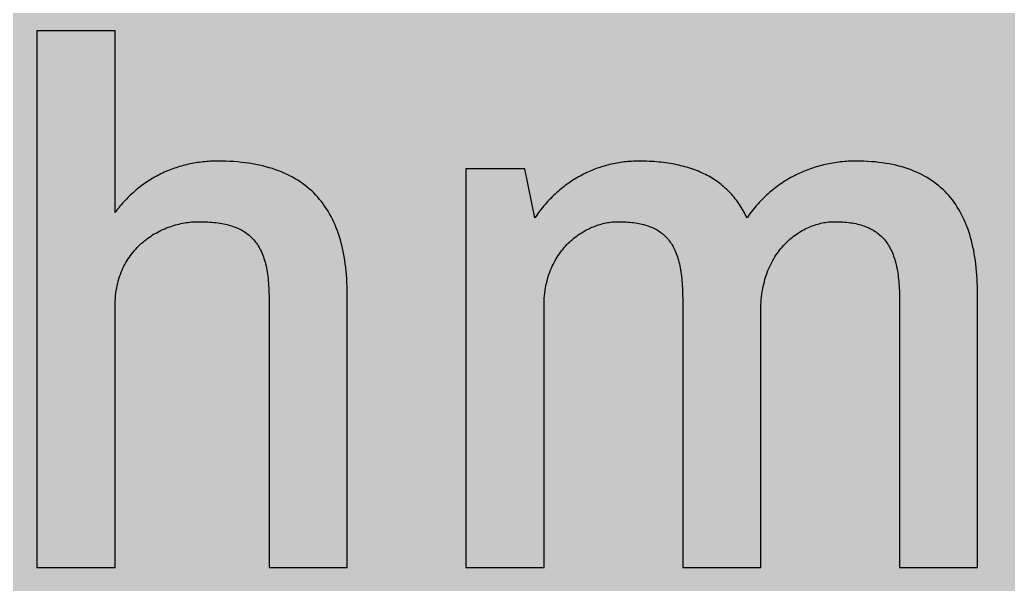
# Model space of a CAD drawing. Header units: millimetres. Extents: x 0 to 212, y 0 to 116.
# Drawn here: x 50.7 to 119, y 40.3 to 79.3 of the extents above; entities that cross this region are included whole.
import ezdxf

# ---------------------------------------------------------------- set-up
doc = ezdxf.new("R2010")
doc.units = ezdxf.units.MM

msp = doc.modelspace()

# ---------------------------------------------------------------- hatches: boundary and pattern name
for color, points in [(254, [(14.1633, 0.0536), (13.9878, 0.0533), (13.8125, 0.0559), (13.6373, 0.061), (13.462, 0.0686), (13.2893, 0.0787), (13.114, 0.0914), (12.9413, 0.1041), (12.7686, 0.1219), (12.5959, 0.1397), (12.4231, 0.16), (12.2504, 0.1829), (12.0777, 0.2057), (11.9075, 0.2337), (11.7373, 0.2616), (11.5672, 0.2921), (11.397, 0.3251), (11.2268, 0.3607), (11.0592, 0.3988), (10.8915, 0.4369), (10.7239, 0.4775), (10.5562, 0.5207), (10.3886, 0.5664), (10.2235, 0.6121), (10.0584, 0.6629), (9.8933, 0.7137), (9.7307, 0.7671), (9.5682, 0.8204), (9.4056, 0.8788), (9.2431, 0.9373), (9.083, 0.9982), (8.923, 1.0617), (8.763, 1.1252), (8.6055, 1.1938), (8.4455, 1.2624), (8.2906, 1.331), (8.1331, 1.4046), (7.9781, 1.4783), (7.8232, 1.5545), (7.6708, 1.6332), (7.5184, 1.7145), (7.366, 1.7958), (7.2161, 1.8796), (7.0663, 1.966), (6.919, 2.0523), (6.7716, 2.1438), (6.6243, 2.2352), (6.4795, 2.3266), (6.3348, 2.4232), (6.19, 2.5197), (6.0477, 2.6187), (5.908, 2.7178), (5.7683, 2.8194), (5.6286, 2.9235), (5.4915, 3.0302), (5.3543, 3.1369), (5.2197, 3.2461), (5.0851, 3.3579), (4.953, 3.4722), (4.8209, 3.5865), (4.6914, 3.7033), (4.5644, 3.8202), (4.4348, 3.9395), (4.3104, 4.0615), (4.1859, 4.1859), (4.0615, 4.3104), (3.9395, 4.4348), (3.8202, 4.5618), (3.7033, 4.6914), (3.5865, 4.8209), (3.4722, 4.953), (3.3579, 5.0851), (3.2487, 5.2197), (3.1369, 5.3543), (3.0302, 5.4915), (2.9235, 5.6286), (2.8194, 5.7683), (2.7178, 5.908), (2.6187, 6.0477), (2.5197, 6.19), (2.4232, 6.3348), (2.3266, 6.477), (2.2352, 6.6243), (2.1438, 6.7691), (2.0523, 6.919), (1.966, 7.0663), (1.8796, 7.2161), (1.7958, 7.366), (1.7145, 7.5184), (1.6332, 7.6708), (1.5545, 7.8232), (1.4783, 7.9781), (1.4046, 8.1331), (1.331, 8.2906), (1.2598, 8.4455), (1.1913, 8.603), (1.1252, 8.763), (1.0592, 8.923), (0.9982, 9.083), (0.9373, 9.2431), (0.8763, 9.4056), (0.8204, 9.5682), (0.7645, 9.7307), (0.7112, 9.8933), (0.6604, 10.0584), (0.6121, 10.2235), (0.5639, 10.3911), (0.5207, 10.5562), (0.4775, 10.7239), (0.4343, 10.8915), (0.3962, 11.0592), (0.3607, 11.2268), (0.3251, 11.397), (0.2921, 11.5672), (0.2616, 11.7373), (0.2311, 11.9075), (0.2057, 12.0802), (0.1803, 12.2504), (0.1575, 12.4231), (0.1372, 12.5959), (0.1194, 12.7686), (0.1041, 12.9413), (0.0889, 13.1166), (0.0787, 13.2893), (0.0686, 13.4645), (0.061, 13.6373), (0.0559, 13.8125), (0.0508, 13.9878), (0.0508, 14.163), (0.0522, 102.3592), (0.0508, 102.5322), (0.0559, 102.7074), (0.061, 102.8827), (0.0686, 103.058), (0.0787, 103.2307), (0.0889, 103.4059), (0.1041, 103.5787), (0.1194, 103.7514), (0.1372, 103.9241), (0.1575, 104.0968), (0.1803, 104.2695), (0.2057, 104.4423), (0.2311, 104.6124), (0.2616, 104.7826), (0.2921, 104.9528), (0.3251, 105.123), (0.3607, 105.2932), (0.3962, 105.4608), (0.4343, 105.6284), (0.4775, 105.7961), (0.5207, 105.9637), (0.5639, 106.1314), (0.6121, 106.2965), (0.6604, 106.4616), (0.7112, 106.6267), (0.7645, 106.7892), (0.8204, 106.9518), (0.8763, 107.1143), (0.9373, 107.2769), (0.9982, 107.4369), (1.0592, 107.5969), (1.1252, 107.757), (1.1913, 107.9144), (1.2598, 108.0745), (1.331, 108.2294), (1.4046, 108.3869), (1.4783, 108.5418), (1.5545, 108.6968), (1.6332, 108.8492), (1.7145, 109.0016), (1.7958, 109.154), (1.8796, 109.3038), (1.966, 109.4537), (2.0523, 109.601), (2.1438, 109.7483), (2.2352, 109.8956), (2.3266, 110.0404), (2.4232, 110.1852), (2.5197, 110.33), (2.6187, 110.4722), (2.7178, 110.6119), (2.8194, 110.7516), (2.9235, 110.8913), (3.0302, 111.0285), (3.1369, 111.1656), (3.2487, 111.3003), (3.3579, 111.4349), (3.4722, 111.567), (3.5865, 111.699), (3.7033, 111.8286), (3.8202, 111.9556), (3.9395, 112.0851), (4.0615, 112.2096), (4.1859, 112.334), (4.3104, 112.4585), (4.4348, 112.5804), (4.5644, 112.6998), (4.6914, 112.8166), (4.8209, 112.9335), (4.953, 113.0478), (5.0851, 113.1621), (5.2197, 113.2713), (5.3543, 113.3831), (5.4915, 113.4897), (5.6286, 113.5964), (5.7683, 113.7006), (5.908, 113.8022), (6.0477, 113.9012), (6.19, 114.0003), (6.3348, 114.0968), (6.4795, 114.1933), (6.6243, 114.2848), (6.7716, 114.3762), (6.919, 114.4676), (7.0663, 114.554), (7.2161, 114.6404), (7.366, 114.7242), (7.5184, 114.8055), (7.6708, 114.8867), (7.8232, 114.9655), (7.9781, 115.0417), (8.1331, 115.1153), (8.2906, 115.189), (8.4455, 115.2601), (8.6055, 115.3287), (8.763, 115.3947), (8.923, 115.4608), (9.083, 115.5217), (9.2431, 115.5827), (9.4056, 115.6437), (9.5682, 115.6995), (9.7307, 115.7554), (9.8933, 115.8088), (10.0584, 115.8596), (10.2235, 115.9078), (10.3886, 115.9561), (10.5562, 115.9993), (10.7239, 116.0424), (10.8915, 116.0856), (11.0592, 116.1237), (11.2268, 116.1593), (11.397, 116.1948), (11.5672, 116.2279), (11.7373, 116.2583), (11.9075, 116.2888), (12.0777, 116.3142), (12.2504, 116.3396), (12.4231, 116.3625), (12.5959, 116.3828), (12.7686, 116.4006), (12.9413, 116.4158), (13.114, 116.4311), (13.2893, 116.4412), (13.462, 116.4514), (13.6373, 116.459), (13.8125, 116.4641), (13.9878, 116.4692), (14.163, 116.4692), (197.6078, 116.4703), (197.7822, 116.4692), (197.9574, 116.4641), (198.1327, 116.459), (198.3054, 116.4514), (198.4807, 116.4412), (198.6534, 116.4311), (198.8287, 116.4158), (199.0014, 116.4006), (199.1741, 116.3828), (199.3468, 116.3625), (199.5195, 116.3396), (199.6897, 116.3142), (199.8624, 116.2888), (200.0326, 116.2583), (200.2028, 116.2279), (200.373, 116.1948), (200.5432, 116.1593), (200.7108, 116.1237), (200.8784, 116.0856), (201.0461, 116.0424), (201.2137, 115.9993), (201.3788, 115.9561), (201.5465, 115.9078), (201.7116, 115.8596), (201.8767, 115.8088), (202.0392, 115.7554), (202.2018, 115.6995), (202.3643, 115.6437), (202.5269, 115.5827), (202.6869, 115.5217), (202.8469, 115.4608), (203.007, 115.3947), (203.167, 115.3287), (203.3245, 115.2601), (203.4794, 115.189), (203.6369, 115.1153), (203.7918, 115.0417), (203.9468, 114.9655), (204.0992, 114.8867), (204.2516, 114.8055), (204.404, 114.7242), (204.5538, 114.6404), (204.7037, 114.554), (204.8535, 114.4676), (205.0009, 114.3762), (205.1456, 114.2848), (205.293, 114.1933), (205.4352, 114.0968), (205.58, 114.0003), (205.7222, 113.9012), (205.8619, 113.8022), (206.0016, 113.7006), (206.1413, 113.5964), (206.2785, 113.4897), (206.4156, 113.3831), (206.5503, 113.2713), (206.6849, 113.1621), (206.817, 113.0478), (206.949, 112.9335), (207.0786, 112.8166), (207.2081, 112.6998), (207.3351, 112.5804), (207.4596, 112.4585), (207.584, 112.334), (207.7085, 112.2096), (207.8304, 112.0851), (207.9498, 111.9556), (208.0666, 111.8286), (208.1835, 111.699), (208.2978, 111.567), (208.4121, 111.4349), (208.5238, 111.3003), (208.6331, 111.1656), (208.7397, 111.0285), (208.8464, 110.8913), (208.9506, 110.7516), (209.0522, 110.6119), (209.1512, 110.4722), (209.2503, 110.33), (209.3468, 110.1852), (209.4433, 110.0404), (209.5348, 109.8956), (209.6262, 109.7483), (209.7176, 109.601), (209.804, 109.4537), (209.8904, 109.3038), (209.9742, 109.154), (210.0555, 109.0016), (210.1367, 108.8492), (210.2155, 108.6968), (210.2917, 108.5418), (210.3653, 108.3869), (210.439, 108.2294), (210.5076, 108.0745), (210.5762, 107.9144), (210.6447, 107.757), (210.7082, 107.5969), (210.7717, 107.4369), (210.8327, 107.2769), (210.8911, 107.1143), (210.9495, 106.9518), (211.0029, 106.7892), (211.0562, 106.6267), (211.107, 106.4616), (211.1578, 106.2965), (211.2035, 106.1314), (211.2493, 105.9637), (211.2924, 105.7961), (211.3331, 105.6284), (211.3712, 105.4608), (211.4093, 105.2932), (211.4448, 105.123), (211.4779, 104.9528), (211.5083, 104.7826), (211.5363, 104.6124), (211.5642, 104.4423), (211.5871, 104.2695), (211.6099, 104.0968), (211.6303, 103.9241), (211.648, 103.7514), (211.6658, 103.5787), (211.6785, 103.4059), (211.6912, 103.2307), (211.7014, 103.058), (211.709, 102.8827), (211.7141, 102.7074), (211.7166, 102.5322), (211.7166, 102.3569), (211.7189, 14.1647), (211.7166, 13.9878), (211.7141, 13.8125), (211.709, 13.6373), (211.7014, 13.4645), (211.6912, 13.2893), (211.6785, 13.1166), (211.6658, 12.9413), (211.648, 12.7686), (211.6303, 12.5959), (211.6099, 12.4231), (211.5871, 12.2504), (211.5642, 12.0802), (211.5363, 11.9075), (211.5083, 11.7373), (211.4779, 11.5672), (211.4448, 11.397), (211.4093, 11.2268), (211.3712, 11.0592), (211.3331, 10.8915), (211.2924, 10.7239), (211.2493, 10.5562), (211.2035, 10.3911), (211.1578, 10.2235), (211.107, 10.0584), (211.0562, 9.8933), (211.0029, 9.7307), (210.9495, 9.5682), (210.8911, 9.4056), (210.8327, 9.2431), (210.7717, 9.083), (210.7082, 8.923), (210.6447, 8.763), (210.5762, 8.603), (210.5076, 8.4455), (210.439, 8.2906), (210.3653, 8.1331), (210.2917, 7.9781), (210.2155, 7.8232), (210.1367, 7.6708), (210.0555, 7.5184), (209.9742, 7.366), (209.8904, 7.2161), (209.804, 7.0663), (209.7176, 6.919), (209.6262, 6.7691), (209.5348, 6.6243), (209.4433, 6.477), (209.3468, 6.3348), (209.2503, 6.19), (209.1512, 6.0477), (209.0522, 5.908), (208.9506, 5.7683), (208.8464, 5.6286), (208.7397, 5.4915), (208.6331, 5.3543), (208.5238, 5.2197), (208.4121, 5.0851), (208.2978, 4.953), (208.1835, 4.8209), (208.0666, 4.6914), (207.9498, 4.5618), (207.8304, 4.4348), (207.7085, 4.3104), (207.584, 4.1859), (207.4596, 4.0615), (207.3351, 3.9395), (207.2081, 3.8202), (207.0786, 3.7033), (206.949, 3.5865), (206.817, 3.4722), (206.6849, 3.3579), (206.5503, 3.2461), (206.4156, 3.1369), (206.2785, 3.0302), (206.1413, 2.9235), (206.0016, 2.8194), (205.8619, 2.7178), (205.7222, 2.6187), (205.58, 2.5197), (205.4352, 2.4232), (205.293, 2.3266), (205.1456, 2.2352), (205.0009, 2.1438), (204.8535, 2.0523), (204.7037, 1.966), (204.5538, 1.8796), (204.404, 1.7958), (204.2516, 1.7145), (204.0992, 1.6332), (203.9468, 1.5545), (203.7918, 1.4783), (203.6369, 1.4046), (203.4794, 1.331), (203.3245, 1.2624), (203.167, 1.1938), (203.007, 1.1252), (202.8469, 1.0617), (202.6869, 0.9982), (202.5269, 0.9373), (202.3643, 0.8788), (202.2018, 0.8204), (202.0392, 0.7671), (201.8767, 0.7137), (201.7116, 0.6629), (201.5465, 0.6121), (201.3788, 0.5664), (201.2137, 0.5207), (201.0461, 0.4775), (200.8784, 0.4369), (200.7108, 0.3988), (200.5432, 0.3607), (200.373, 0.3251), (200.2028, 0.2921), (200.0326, 0.2616), (199.8624, 0.2337), (199.6897, 0.2057), (199.5195, 0.1829), (199.3468, 0.16), (199.1741, 0.1397), (199.0014, 0.1219), (198.8287, 0.1041), (198.6534, 0.0914), (198.4807, 0.0787), (198.3054, 0.0686), (198.1327, 0.061), (197.9574, 0.0559), (197.7822, 0.0533), (197.6069, 0.0533)]), (59, [(57.2823, 41.505), (57.2823, 59.5489), (57.2846, 59.7357), (57.2897, 59.9186), (57.3024, 60.0989), (57.3176, 60.2767), (57.338, 60.4495), (57.3634, 60.6196), (57.3913, 60.7873), (57.4243, 60.9524), (57.4624, 61.1124), (57.5031, 61.2724), (57.5462, 61.4274), (57.5945, 61.5772), (57.6478, 61.7271), (57.7037, 61.8719), (57.7621, 62.0141), (57.8256, 62.1538), (57.8917, 62.2884), (57.9603, 62.423), (58.0314, 62.5526), (58.1076, 62.6796), (58.1863, 62.804), (58.2651, 62.9234), (58.3489, 63.0428), (58.4352, 63.1571), (58.5241, 63.2689), (58.6156, 63.3755), (58.7096, 63.4822), (58.8061, 63.5838), (58.9051, 63.6854), (59.0042, 63.7819), (59.1083, 63.8759), (59.2125, 63.9648), (59.3192, 64.0537), (59.4258, 64.1375), (59.5376, 64.2214), (59.6468, 64.3001), (59.7611, 64.3763), (59.8754, 64.45), (59.9897, 64.5185), (60.1066, 64.5871), (60.2259, 64.6506), (60.3453, 64.7141), (60.4647, 64.7725), (60.5866, 64.8284), (60.706, 64.8818), (60.8305, 64.9326), (60.9524, 64.9808), (61.0768, 65.024), (61.2013, 65.0672), (61.3232, 65.1053), (61.4477, 65.1434), (61.5747, 65.1764), (61.6991, 65.2069), (61.8236, 65.2348), (61.9481, 65.2602), (62.0725, 65.2831), (62.197, 65.3034), (62.3189, 65.3212), (62.4434, 65.3364), (62.5653, 65.3466), (62.6872, 65.3567), (62.8091, 65.3644), (62.931, 65.3669), (63.0504, 65.3694), (63.2104, 65.3669), (63.3654, 65.3644), (63.5203, 65.3593), (63.6702, 65.3517), (63.82, 65.344), (63.9648, 65.3313), (64.1071, 65.3186), (64.2468, 65.3034), (64.3839, 65.2856), (64.516, 65.2653), (64.6481, 65.245), (64.7751, 65.2196), (64.9021, 65.1942), (65.024, 65.1637), (65.1434, 65.1332), (65.2602, 65.1002), (65.3745, 65.0646), (65.4863, 65.024), (65.5955, 64.9834), (65.7022, 64.9402), (65.8063, 64.8945), (65.9079, 64.8462), (66.0044, 64.7954), (66.101, 64.7395), (66.1949, 64.6836), (66.2838, 64.6252), (66.3727, 64.5617), (66.4566, 64.4982), (66.5404, 64.4296), (66.6191, 64.3611), (66.6979, 64.2874), (66.7741, 64.2112), (66.8452, 64.1325), (66.9163, 64.0512), (66.9823, 63.9648), (67.0484, 63.8785), (67.1093, 63.787), (67.1703, 63.693), (67.2287, 63.5965), (67.2846, 63.4949), (67.3354, 63.3908), (67.3862, 63.2841), (67.4345, 63.1749), (67.4802, 63.0631), (67.5234, 62.9463), (67.564, 62.8269), (67.6046, 62.705), (67.6402, 62.578), (67.6732, 62.4484), (67.7062, 62.3164), (67.7342, 62.1792), (67.7621, 62.0395), (67.7875, 61.8947), (67.8104, 61.7474), (67.8307, 61.5975), (67.8485, 61.4426), (67.8637, 61.2851), (67.879, 61.1251), (67.8891, 60.96), (67.8993, 60.7898), (67.9069, 60.6171), (67.912, 60.4418), (67.9145, 60.2615), (67.9171, 60.0761), (67.9178, 41.505), (73.3157, 41.505), (73.3157, 60.3426), (73.312, 60.6222), (73.3069, 60.899), (73.2968, 61.1708), (73.2815, 61.4375), (73.2638, 61.7017), (73.2409, 61.9633), (73.213, 62.2173), (73.1825, 62.4688), (73.1469, 62.7151), (73.1063, 62.959), (73.0631, 63.1977), (73.0148, 63.4314), (72.964, 63.66), (72.9056, 63.8861), (72.8447, 64.1071), (72.7812, 64.3255), (72.71, 64.5363), (72.6364, 64.7446), (72.5602, 64.9503), (72.4764, 65.1485), (72.39, 65.344), (72.2986, 65.5371), (72.2046, 65.7225), (72.103, 65.9054), (71.9988, 66.0832), (71.8896, 66.2559), (71.7779, 66.4261), (71.661, 66.5912), (71.5391, 66.7512), (71.4121, 66.9087), (71.28, 67.0585), (71.1454, 67.2059), (71.0057, 67.3506), (70.8609, 67.4878), (70.7111, 67.6224), (70.5587, 67.752), (70.4012, 67.8764), (70.2386, 67.9983), (70.071, 68.1126), (69.8983, 68.2244), (69.723, 68.3336), (69.5427, 68.4352), (69.3572, 68.5343), (69.1667, 68.6283), (68.9712, 68.7172), (68.773, 68.801), (68.5673, 68.8823), (68.359, 68.9585), (68.1457, 69.0296), (67.9272, 69.0956), (67.7037, 69.1566), (67.4776, 69.215), (67.244, 69.2683), (67.0077, 69.3166), (66.7664, 69.3598), (66.5201, 69.4004), (66.2686, 69.4334), (66.0121, 69.4639), (65.7504, 69.4893), (65.4837, 69.5122), (65.2145, 69.5274), (64.9376, 69.5401), (64.6582, 69.5452), (64.3738, 69.5477), (64.2442, 69.5477), (64.1147, 69.5452), (63.9877, 69.5401), (63.8581, 69.535), (63.7311, 69.5274), (63.6041, 69.5173), (63.4771, 69.5071), (63.3501, 69.4944), (63.2231, 69.4792), (63.0961, 69.4639), (62.9717, 69.4436), (62.8447, 69.4258), (62.7202, 69.403), (62.5958, 69.3801), (62.4713, 69.3547), (62.3494, 69.3293), (62.2249, 69.3014), (62.103, 69.2709), (61.9811, 69.2379), (61.8592, 69.2048), (61.7398, 69.1693), (61.6179, 69.1337), (61.4985, 69.0956), (61.3791, 69.055), (61.2623, 69.0118), (61.1429, 68.9686), (61.026, 68.9229), (60.9092, 68.8746), (60.7924, 68.8264), (60.6781, 68.7756), (60.5638, 68.7222), (60.4495, 68.6689), (60.3352, 68.613), (60.2234, 68.5546), (60.1116, 68.4936), (60.0024, 68.4327), (59.8907, 68.3692), (59.7814, 68.3057), (59.6748, 68.2396), (59.5655, 68.1711), (59.4589, 68.0999), (59.3547, 68.0288), (59.248, 67.9552), (59.1439, 67.879), (59.0423, 67.8028), (58.9407, 67.724), (58.8391, 67.6427), (58.7375, 67.5615), (58.6384, 67.4776), (58.5419, 67.3913), (58.4429, 67.3024), (58.3489, 67.2135), (58.2524, 67.122), (58.1584, 67.0306), (58.0669, 66.9341), (57.973, 66.8376), (57.8841, 66.741), (57.7926, 66.6394), (57.7063, 66.5378), (57.6174, 66.4337), (57.531, 66.3296), (57.4472, 66.2229), (57.3634, 66.1137), (57.2821, 66.0019), (57.2823, 78.5453), (51.8844, 78.5453), (51.8844, 41.505)]), (59, [(101.8907, 41.505), (101.8907, 59.2321), (101.8921, 59.4309), (101.8972, 59.6265), (101.9073, 59.817), (101.9226, 60.005), (101.9429, 60.1904), (101.9632, 60.3733), (101.9912, 60.5511), (102.0216, 60.7238), (102.0547, 60.8965), (102.0928, 61.0641), (102.1334, 61.2267), (102.1766, 61.3893), (102.2248, 61.5467), (102.2756, 61.6991), (102.329, 61.8515), (102.3849, 61.9989), (102.4458, 62.1411), (102.5093, 62.2833), (102.5728, 62.4205), (102.6414, 62.5526), (102.7125, 62.6847), (102.7862, 62.8117), (102.8598, 62.9361), (102.9386, 63.0555), (103.0199, 63.1749), (103.1011, 63.2892), (103.185, 63.3984), (103.2713, 63.5076), (103.3602, 63.6118), (103.4517, 63.7134), (103.5431, 63.8124), (103.6371, 63.9064), (103.7311, 63.9978), (103.8276, 64.0867), (103.9266, 64.1731), (104.0257, 64.2569), (104.1248, 64.3357), (104.2264, 64.4119), (104.328, 64.4855), (104.4321, 64.5566), (104.5362, 64.6227), (104.6429, 64.6887), (104.7471, 64.7497), (104.8537, 64.8081), (104.9604, 64.864), (105.0671, 64.9148), (105.1763, 64.9656), (105.283, 65.0113), (105.3922, 65.0545), (105.4989, 65.0977), (105.6081, 65.1332), (105.7148, 65.1688), (105.824, 65.2018), (105.9307, 65.2297), (106.0374, 65.2577), (106.1441, 65.2805), (106.2507, 65.3009), (106.3549, 65.3186), (106.4616, 65.3339), (106.5657, 65.3466), (106.6673, 65.3567), (106.7689, 65.3618), (106.8705, 65.3669), (106.9696, 65.3694), (107.1169, 65.3669), (107.2617, 65.3644), (107.4039, 65.3593), (107.5436, 65.3517), (107.6808, 65.3415), (107.8154, 65.3288), (107.9475, 65.3136), (108.0745, 65.2983), (108.2015, 65.278), (108.3259, 65.2577), (108.4453, 65.2323), (108.5647, 65.2069), (108.6815, 65.1789), (108.7933, 65.1459), (108.905, 65.1129), (109.0117, 65.0773), (109.1184, 65.0392), (109.2225, 64.9986), (109.3216, 64.9554), (109.4207, 64.9072), (109.5172, 64.8589), (109.6086, 64.8081), (109.7001, 64.7548), (109.789, 64.6989), (109.8753, 64.6405), (109.9591, 64.577), (110.0404, 64.5135), (110.1192, 64.4474), (110.1954, 64.3763), (110.269, 64.3052), (110.3401, 64.229), (110.4113, 64.1502), (110.4773, 64.069), (110.5408, 63.9877), (110.6043, 63.9013), (110.6653, 63.8099), (110.7211, 63.7184), (110.777, 63.6245), (110.8304, 63.5254), (110.8812, 63.4238), (110.932, 63.3222), (110.9777, 63.2155), (111.0234, 63.1038), (111.064, 62.992), (111.1047, 62.8752), (111.1428, 62.7583), (111.1783, 62.6364), (111.2114, 62.5094), (111.2444, 62.3824), (111.2723, 62.2503), (111.3003, 62.1182), (111.3257, 61.9785), (111.3485, 61.8388), (111.3688, 61.6941), (111.3892, 61.5493), (111.4044, 61.3969), (111.4196, 61.2445), (111.4323, 61.087), (111.445, 60.927), (111.4527, 60.7644), (111.4603, 60.5968), (111.4654, 60.4266), (111.4679, 60.2539), (111.4679, 60.0761), (111.4697, 41.505), (116.8658, 41.505), (116.8658, 60.3426), (116.8629, 60.6171), (116.8578, 60.8889), (116.8476, 61.1581), (116.8349, 61.4223), (116.8197, 61.6814), (116.7994, 61.9379), (116.774, 62.1894), (116.746, 62.4383), (116.7155, 62.6821), (116.68, 62.9234), (116.6393, 63.1596), (116.5962, 63.3908), (116.5479, 63.6194), (116.4971, 63.8429), (116.4438, 64.0639), (116.3828, 64.2798), (116.3193, 64.4906), (116.2533, 64.6989), (116.1821, 64.9021), (116.1059, 65.1027), (116.0272, 65.2983), (115.9434, 65.4888), (115.857, 65.6768), (115.7656, 65.8597), (115.6691, 66.0375), (115.57, 66.2102), (115.4659, 66.3804), (115.3566, 66.548), (115.2449, 66.708), (115.128, 66.8655), (115.0061, 67.0179), (114.8817, 67.1678), (114.7521, 67.31), (114.6175, 67.4497), (114.4778, 67.5869), (114.3356, 67.7164), (114.1882, 67.8434), (114.0358, 67.9653), (113.8784, 68.0847), (113.7183, 68.1965), (113.5532, 68.3057), (113.3831, 68.4098), (113.2078, 68.5114), (113.03, 68.6054), (112.8446, 68.6968), (112.6566, 68.7832), (112.4636, 68.8645), (112.268, 68.9432), (112.0648, 69.0169), (111.8565, 69.0829), (111.6457, 69.1464), (111.4298, 69.2074), (111.2088, 69.2607), (110.9828, 69.3115), (110.7516, 69.3547), (110.5154, 69.3953), (110.2741, 69.4309), (110.0277, 69.4614), (109.7788, 69.4893), (109.5223, 69.5096), (109.2632, 69.5274), (108.9965, 69.5376), (108.7272, 69.5452), (108.4529, 69.5477), (108.3208, 69.5477), (108.1888, 69.5452), (108.0567, 69.5401), (107.9246, 69.535), (107.7951, 69.5249), (107.663, 69.5147), (107.5309, 69.5046), (107.3988, 69.4919), (107.2693, 69.4741), (107.1372, 69.4588), (107.0077, 69.4385), (106.8756, 69.4182), (106.746, 69.3953), (106.614, 69.3699), (106.4844, 69.3445), (106.3549, 69.3166), (106.2253, 69.2861), (106.0958, 69.2531), (105.9688, 69.2201), (105.8393, 69.1845), (105.7123, 69.1464), (105.5827, 69.1058), (105.4557, 69.0651), (105.3313, 69.022), (105.2043, 68.9762), (105.0773, 68.928), (104.9528, 68.8797), (104.8283, 68.8264), (104.7064, 68.773), (104.582, 68.7197), (104.46, 68.6613), (104.3381, 68.6029), (104.2162, 68.5419), (104.0968, 68.4784), (103.9749, 68.4124), (103.8581, 68.3463), (103.7387, 68.2777), (103.6218, 68.2066), (103.505, 68.133), (103.3882, 68.0568), (103.2739, 67.9806), (103.1621, 67.9018), (103.0478, 67.8205), (102.936, 67.7367), (102.8243, 67.6504), (102.7151, 67.564), (102.6058, 67.4751), (102.4992, 67.3837), (102.3925, 67.2897), (102.2858, 67.1932), (102.1817, 67.0966), (102.0775, 66.995), (101.9759, 66.8934), (101.8743, 66.7893), (101.7753, 66.6852), (101.6762, 66.5759), (101.5797, 66.4667), (101.4832, 66.3524), (101.3892, 66.2381), (101.2952, 66.1213), (101.2038, 66.0019), (101.1149, 65.8825), (101.026, 65.7581), (100.9371, 65.6336), (100.8786, 65.753), (100.8202, 65.8724), (100.7593, 65.9892), (100.6958, 66.1035), (100.6297, 66.2178), (100.5637, 66.3296), (100.4951, 66.4388), (100.424, 66.5455), (100.3503, 66.6521), (100.2767, 66.7537), (100.2005, 66.8579), (100.1243, 66.9569), (100.043, 67.056), (99.9617, 67.1525), (99.8779, 67.2465), (99.7941, 67.3379), (99.7077, 67.4294), (99.6188, 67.5183), (99.5274, 67.6046), (99.4359, 67.691), (99.3394, 67.7723), (99.2454, 67.8536), (99.1464, 67.9323), (99.0473, 68.011), (98.9432, 68.0872), (98.8416, 68.1609), (98.7349, 68.232), (98.6282, 68.3031), (98.519, 68.3692), (98.4072, 68.4352), (98.2929, 68.5013), (98.1786, 68.5622), (98.0618, 68.6232), (97.9424, 68.6816), (97.823, 68.7375), (97.7011, 68.7934), (97.5741, 68.8467), (97.4496, 68.8975), (97.3201, 68.9458), (97.1906, 68.994), (97.0585, 69.0372), (96.9239, 69.0804), (96.7867, 69.1236), (96.6495, 69.1617), (96.5098, 69.1998), (96.3676, 69.2353), (96.2228, 69.2683), (96.078, 69.3014), (95.9307, 69.3318), (95.7809, 69.3598), (95.6285, 69.3852), (95.4761, 69.408), (95.3186, 69.4309), (95.1611, 69.4512), (95.0036, 69.469), (94.8411, 69.4868), (94.6785, 69.502), (94.5109, 69.5122), (94.3432, 69.5249), (94.1756, 69.5325), (94.0029, 69.5401), (93.8301, 69.5452), (93.6549, 69.5477), (93.4771, 69.5477), (93.3475, 69.5477), (93.218, 69.5452), (93.091, 69.5401), (92.9615, 69.5325), (92.8345, 69.5249), (92.7049, 69.5147), (92.5779, 69.502), (92.4509, 69.4893), (92.3239, 69.4715), (92.1969, 69.4538), (92.0699, 69.436), (91.9455, 69.4131), (91.8185, 69.3903), (91.694, 69.3649), (91.5695, 69.3369), (91.4451, 69.309), (91.3206, 69.2785), (91.1962, 69.2455), (91.0742, 69.2099), (90.9498, 69.1718), (90.8279, 69.1337), (90.7059, 69.0931), (90.584, 69.0524), (90.4646, 69.0067), (90.3453, 68.961), (90.2259, 68.9127), (90.1065, 68.8619), (89.9871, 68.8111), (89.8703, 68.7553), (89.7534, 68.6994), (89.6366, 68.6435), (89.5198, 68.5825), (89.4055, 68.5216), (89.2912, 68.4581), (89.1769, 68.392), (89.0651, 68.3235), (88.9533, 68.2549), (88.8416, 68.1838), (88.7324, 68.1101), (88.6206, 68.0339), (88.5139, 67.9577), (88.4047, 67.879), (88.298, 67.7977), (88.1913, 67.7139), (88.0872, 67.6275), (87.9831, 67.5411), (87.8789, 67.4522), (87.7748, 67.3608), (87.6732, 67.2668), (87.5741, 67.1728), (87.4751, 67.0763), (87.376, 66.9773), (87.2795, 66.8757), (87.183, 66.7741), (87.0864, 66.6674), (86.9925, 66.5607), (86.8985, 66.4515), (86.807, 66.3397), (86.7156, 66.228), (86.6267, 66.1137), (86.5378, 65.9968), (86.4514, 65.8774), (86.3651, 65.7555), (86.2787, 65.6336), (85.5927, 69.0203), (81.5178, 69.0203), (81.5178, 41.505), (86.9156, 41.505), (86.9156, 59.5489), (86.9163, 59.7357), (86.9239, 59.9186), (86.934, 60.0989), (86.9493, 60.2767), (86.9671, 60.4495), (86.9899, 60.6196), (87.0179, 60.7873), (87.0483, 60.9524), (87.0814, 61.1124), (87.1195, 61.2724), (87.1626, 61.4274), (87.2058, 61.5772), (87.2541, 61.7271), (87.3049, 61.8719), (87.3608, 62.0141), (87.4192, 62.1538), (87.4776, 62.2884), (87.5411, 62.423), (87.6071, 62.5526), (87.6757, 62.6796), (87.7494, 62.804), (87.823, 62.9234), (87.8992, 63.0428), (87.978, 63.1571), (88.0593, 63.2689), (88.1405, 63.3755), (88.2269, 63.4822), (88.3133, 63.5838), (88.4022, 63.6854), (88.4936, 63.7819), (88.5876, 63.8759), (88.6816, 63.9648), (88.7755, 64.0537), (88.8721, 64.1375), (88.9711, 64.2214), (89.0702, 64.3001), (89.1718, 64.3763), (89.2734, 64.45), (89.3775, 64.5185), (89.4791, 64.5871), (89.5833, 64.6506), (89.6899, 64.7141), (89.7941, 64.7725), (89.9008, 64.8284), (90.0074, 64.8818), (90.1141, 64.9326), (90.2233, 64.9808), (90.33, 65.024), (90.4367, 65.0672), (90.5434, 65.1053), (90.6526, 65.1434), (90.7593, 65.1764), (90.866, 65.2069), (90.9726, 65.2348), (91.0768, 65.2602), (91.1835, 65.2831), (91.2876, 65.3034), (91.3917, 65.3212), (91.4959, 65.3364), (91.5975, 65.3466), (91.6965, 65.3567), (91.7981, 65.3644), (91.8972, 65.3669), (91.9937, 65.3694), (92.141, 65.3669), (92.2858, 65.3644), (92.4281, 65.3593), (92.5678, 65.3517), (92.7049, 65.344), (92.837, 65.3313), (92.9691, 65.3186), (93.0986, 65.3034), (93.2256, 65.2856), (93.3475, 65.2653), (93.4695, 65.245), (93.5888, 65.2196), (93.7031, 65.1942), (93.8174, 65.1637), (93.9267, 65.1332), (94.0359, 65.1002), (94.1426, 65.0646), (94.2442, 65.024), (94.3458, 64.9834), (94.4448, 64.9402), (94.5388, 64.8945), (94.6328, 64.8462), (94.7242, 64.7954), (94.8131, 64.7395), (94.8969, 64.6836), (94.9808, 64.6252), (95.062, 64.5617), (95.1408, 64.4982), (95.217, 64.4296), (95.2932, 64.3611), (95.3643, 64.2874), (95.4329, 64.2112), (95.5015, 64.1325), (95.565, 64.0512), (95.6285, 63.9648), (95.6869, 63.8785), (95.7453, 63.787), (95.8012, 63.693), (95.8545, 63.5965), (95.9053, 63.4949), (95.9536, 63.3908), (96.0018, 63.2841), (96.045, 63.1749), (96.0882, 63.0631), (96.1288, 62.9463), (96.1669, 62.8269), (96.2025, 62.705), (96.2355, 62.578), (96.266, 62.4484), (96.2965, 62.3164), (96.3244, 62.1792), (96.3498, 62.0395), (96.3727, 61.8947), (96.393, 61.7474), (96.4108, 61.5975), (96.4286, 61.4426), (96.4438, 61.2851), (96.4565, 61.1251), (96.4667, 60.96), (96.4768, 60.7898), (96.4819, 60.6171), (96.487, 60.4418), (96.4895, 60.2615), (96.4921, 60.0761), (96.4928, 41.505)])]:
    msp.add_hatch(color=color).paths.add_polyline_path(points)

# ---------------------------------------------------------------- linework, layer by layer
at = {"color": 59}
for points in [[(57.2823, 41.505), (57.2823, 59.5489), (57.2846, 59.7357), (57.2897, 59.9186), (57.3024, 60.0989), (57.3176, 60.2767), (57.338, 60.4495), (57.3634, 60.6196), (57.3913, 60.7873), (57.4243, 60.9524), (57.4624, 61.1124), (57.5031, 61.2724), (57.5462, 61.4274), (57.5945, 61.5772), (57.6478, 61.7271), (57.7037, 61.8719), (57.7621, 62.0141), (57.8256, 62.1538), (57.8917, 62.2884), (57.9603, 62.423), (58.0314, 62.5526), (58.1076, 62.6796), (58.1863, 62.804), (58.2651, 62.9234), (58.3489, 63.0428), (58.4352, 63.1571), (58.5241, 63.2689), (58.6156, 63.3755), (58.7096, 63.4822), (58.8061, 63.5838), (58.9051, 63.6854), (59.0042, 63.7819), (59.1083, 63.8759), (59.2125, 63.9648), (59.3192, 64.0537), (59.4258, 64.1375), (59.5376, 64.2214), (59.6468, 64.3001), (59.7611, 64.3763), (59.8754, 64.45), (59.9897, 64.5185), (60.1066, 64.5871), (60.2259, 64.6506), (60.3453, 64.7141), (60.4647, 64.7725), (60.5866, 64.8284), (60.706, 64.8818), (60.8305, 64.9326), (60.9524, 64.9808), (61.0768, 65.024), (61.2013, 65.0672), (61.3232, 65.1053), (61.4477, 65.1434), (61.5747, 65.1764), (61.6991, 65.2069), (61.8236, 65.2348), (61.9481, 65.2602), (62.0725, 65.2831), (62.197, 65.3034), (62.3189, 65.3212), (62.4434, 65.3364), (62.5653, 65.3466), (62.6872, 65.3567), (62.8091, 65.3644), (62.931, 65.3669), (63.0504, 65.3694), (63.2104, 65.3669), (63.3654, 65.3644), (63.5203, 65.3593), (63.6702, 65.3517), (63.82, 65.344), (63.9648, 65.3313), (64.1071, 65.3186), (64.2468, 65.3034), (64.3839, 65.2856), (64.516, 65.2653), (64.6481, 65.245), (64.7751, 65.2196), (64.9021, 65.1942), (65.024, 65.1637), (65.1434, 65.1332), (65.2602, 65.1002), (65.3745, 65.0646), (65.4863, 65.024), (65.5955, 64.9834), (65.7022, 64.9402), (65.8063, 64.8945), (65.9079, 64.8462), (66.0044, 64.7954), (66.101, 64.7395), (66.1949, 64.6836), (66.2838, 64.6252), (66.3727, 64.5617), (66.4566, 64.4982), (66.5404, 64.4296), (66.6191, 64.3611), (66.6979, 64.2874), (66.7741, 64.2112), (66.8452, 64.1325), (66.9163, 64.0512), (66.9823, 63.9648), (67.0484, 63.8785), (67.1093, 63.787), (67.1703, 63.693), (67.2287, 63.5965), (67.2846, 63.4949), (67.3354, 63.3908), (67.3862, 63.2841), (67.4345, 63.1749), (67.4802, 63.0631), (67.5234, 62.9463), (67.564, 62.8269), (67.6046, 62.705), (67.6402, 62.578), (67.6732, 62.4484), (67.7062, 62.3164), (67.7342, 62.1792), (67.7621, 62.0395), (67.7875, 61.8947), (67.8104, 61.7474), (67.8307, 61.5975), (67.8485, 61.4426), (67.8637, 61.2851), (67.879, 61.1251), (67.8891, 60.96), (67.8993, 60.7898), (67.9069, 60.6171), (67.912, 60.4418), (67.9145, 60.2615), (67.9171, 60.0761), (67.9178, 41.505), (73.3157, 41.505), (73.3157, 60.3426), (73.312, 60.6222), (73.3069, 60.899), (73.2968, 61.1708), (73.2815, 61.4375), (73.2638, 61.7017), (73.2409, 61.9633), (73.213, 62.2173), (73.1825, 62.4688), (73.1469, 62.7151), (73.1063, 62.959), (73.0631, 63.1977), (73.0148, 63.4314), (72.964, 63.66), (72.9056, 63.8861), (72.8447, 64.1071), (72.7812, 64.3255), (72.71, 64.5363), (72.6364, 64.7446), (72.5602, 64.9503), (72.4764, 65.1485), (72.39, 65.344), (72.2986, 65.5371), (72.2046, 65.7225), (72.103, 65.9054), (71.9988, 66.0832), (71.8896, 66.2559), (71.7779, 66.4261), (71.661, 66.5912), (71.5391, 66.7512), (71.4121, 66.9087), (71.28, 67.0585), (71.1454, 67.2059), (71.0057, 67.3506), (70.8609, 67.4878), (70.7111, 67.6224), (70.5587, 67.752), (70.4012, 67.8764), (70.2386, 67.9983), (70.071, 68.1126), (69.8983, 68.2244), (69.723, 68.3336), (69.5427, 68.4352), (69.3572, 68.5343), (69.1667, 68.6283), (68.9712, 68.7172), (68.773, 68.801), (68.5673, 68.8823), (68.359, 68.9585), (68.1457, 69.0296), (67.9272, 69.0956), (67.7037, 69.1566), (67.4776, 69.215), (67.244, 69.2683), (67.0077, 69.3166), (66.7664, 69.3598), (66.5201, 69.4004), (66.2686, 69.4334), (66.0121, 69.4639), (65.7504, 69.4893), (65.4837, 69.5122), (65.2145, 69.5274), (64.9376, 69.5401), (64.6582, 69.5452), (64.3738, 69.5477), (64.2442, 69.5477), (64.1147, 69.5452), (63.9877, 69.5401), (63.8581, 69.535), (63.7311, 69.5274), (63.6041, 69.5173), (63.4771, 69.5071), (63.3501, 69.4944), (63.2231, 69.4792), (63.0961, 69.4639), (62.9717, 69.4436), (62.8447, 69.4258), (62.7202, 69.403), (62.5958, 69.3801), (62.4713, 69.3547), (62.3494, 69.3293), (62.2249, 69.3014), (62.103, 69.2709), (61.9811, 69.2379), (61.8592, 69.2048), (61.7398, 69.1693), (61.6179, 69.1337), (61.4985, 69.0956), (61.3791, 69.055), (61.2623, 69.0118), (61.1429, 68.9686), (61.026, 68.9229), (60.9092, 68.8746), (60.7924, 68.8264), (60.6781, 68.7756), (60.5638, 68.7222), (60.4495, 68.6689), (60.3352, 68.613), (60.2234, 68.5546), (60.1116, 68.4936), (60.0024, 68.4327), (59.8907, 68.3692), (59.7814, 68.3057), (59.6748, 68.2396), (59.5655, 68.1711), (59.4589, 68.0999), (59.3547, 68.0288), (59.248, 67.9552), (59.1439, 67.879), (59.0423, 67.8028), (58.9407, 67.724), (58.8391, 67.6427), (58.7375, 67.5615), (58.6384, 67.4776), (58.5419, 67.3913), (58.4429, 67.3024), (58.3489, 67.2135), (58.2524, 67.122), (58.1584, 67.0306), (58.0669, 66.9341), (57.973, 66.8376), (57.8841, 66.741), (57.7926, 66.6394), (57.7063, 66.5378), (57.6174, 66.4337), (57.531, 66.3296), (57.4472, 66.2229), (57.3634, 66.1137), (57.2821, 66.0019), (57.2823, 78.5453), (51.8844, 78.5453), (51.8844, 41.505), (57.2823, 41.505)], [(101.8907, 41.505), (101.8907, 59.2321), (101.8921, 59.4309), (101.8972, 59.6265), (101.9073, 59.817), (101.9226, 60.005), (101.9429, 60.1904), (101.9632, 60.3733), (101.9912, 60.5511), (102.0216, 60.7238), (102.0547, 60.8965), (102.0928, 61.0641), (102.1334, 61.2267), (102.1766, 61.3893), (102.2248, 61.5467), (102.2756, 61.6991), (102.329, 61.8515), (102.3849, 61.9989), (102.4458, 62.1411), (102.5093, 62.2833), (102.5728, 62.4205), (102.6414, 62.5526), (102.7125, 62.6847), (102.7862, 62.8117), (102.8598, 62.9361), (102.9386, 63.0555), (103.0199, 63.1749), (103.1011, 63.2892), (103.185, 63.3984), (103.2713, 63.5076), (103.3602, 63.6118), (103.4517, 63.7134), (103.5431, 63.8124), (103.6371, 63.9064), (103.7311, 63.9978), (103.8276, 64.0867), (103.9266, 64.1731), (104.0257, 64.2569), (104.1248, 64.3357), (104.2264, 64.4119), (104.328, 64.4855), (104.4321, 64.5566), (104.5362, 64.6227), (104.6429, 64.6887), (104.7471, 64.7497), (104.8537, 64.8081), (104.9604, 64.864), (105.0671, 64.9148), (105.1763, 64.9656), (105.283, 65.0113), (105.3922, 65.0545), (105.4989, 65.0977), (105.6081, 65.1332), (105.7148, 65.1688), (105.824, 65.2018), (105.9307, 65.2297), (106.0374, 65.2577), (106.1441, 65.2805), (106.2507, 65.3009), (106.3549, 65.3186), (106.4616, 65.3339), (106.5657, 65.3466), (106.6673, 65.3567), (106.7689, 65.3618), (106.8705, 65.3669), (106.9696, 65.3694), (107.1169, 65.3669), (107.2617, 65.3644), (107.4039, 65.3593), (107.5436, 65.3517), (107.6808, 65.3415), (107.8154, 65.3288), (107.9475, 65.3136), (108.0745, 65.2983), (108.2015, 65.278), (108.3259, 65.2577), (108.4453, 65.2323), (108.5647, 65.2069), (108.6815, 65.1789), (108.7933, 65.1459), (108.905, 65.1129), (109.0117, 65.0773), (109.1184, 65.0392), (109.2225, 64.9986), (109.3216, 64.9554), (109.4207, 64.9072), (109.5172, 64.8589), (109.6086, 64.8081), (109.7001, 64.7548), (109.789, 64.6989), (109.8753, 64.6405), (109.9591, 64.577), (110.0404, 64.5135), (110.1192, 64.4474), (110.1954, 64.3763), (110.269, 64.3052), (110.3401, 64.229), (110.4113, 64.1502), (110.4773, 64.069), (110.5408, 63.9877), (110.6043, 63.9013), (110.6653, 63.8099), (110.7211, 63.7184), (110.777, 63.6245), (110.8304, 63.5254), (110.8812, 63.4238), (110.932, 63.3222), (110.9777, 63.2155), (111.0234, 63.1038), (111.064, 62.992), (111.1047, 62.8752), (111.1428, 62.7583), (111.1783, 62.6364), (111.2114, 62.5094), (111.2444, 62.3824), (111.2723, 62.2503), (111.3003, 62.1182), (111.3257, 61.9785), (111.3485, 61.8388), (111.3688, 61.6941), (111.3892, 61.5493), (111.4044, 61.3969), (111.4196, 61.2445), (111.4323, 61.087), (111.445, 60.927), (111.4527, 60.7644), (111.4603, 60.5968), (111.4654, 60.4266), (111.4679, 60.2539), (111.4679, 60.0761), (111.4697, 41.505), (116.8658, 41.505), (116.8658, 60.3426), (116.8629, 60.6171), (116.8578, 60.8889), (116.8476, 61.1581), (116.8349, 61.4223), (116.8197, 61.6814), (116.7994, 61.9379), (116.774, 62.1894), (116.746, 62.4383), (116.7155, 62.6821), (116.68, 62.9234), (116.6393, 63.1596), (116.5962, 63.3908), (116.5479, 63.6194), (116.4971, 63.8429), (116.4438, 64.0639), (116.3828, 64.2798), (116.3193, 64.4906), (116.2533, 64.6989), (116.1821, 64.9021), (116.1059, 65.1027), (116.0272, 65.2983), (115.9434, 65.4888), (115.857, 65.6768), (115.7656, 65.8597), (115.6691, 66.0375), (115.57, 66.2102), (115.4659, 66.3804), (115.3566, 66.548), (115.2449, 66.708), (115.128, 66.8655), (115.0061, 67.0179), (114.8817, 67.1678), (114.7521, 67.31), (114.6175, 67.4497), (114.4778, 67.5869), (114.3356, 67.7164), (114.1882, 67.8434), (114.0358, 67.9653), (113.8784, 68.0847), (113.7183, 68.1965), (113.5532, 68.3057), (113.3831, 68.4098), (113.2078, 68.5114), (113.03, 68.6054), (112.8446, 68.6968), (112.6566, 68.7832), (112.4636, 68.8645), (112.268, 68.9432), (112.0648, 69.0169), (111.8565, 69.0829), (111.6457, 69.1464), (111.4298, 69.2074), (111.2088, 69.2607), (110.9828, 69.3115), (110.7516, 69.3547), (110.5154, 69.3953), (110.2741, 69.4309), (110.0277, 69.4614), (109.7788, 69.4893), (109.5223, 69.5096), (109.2632, 69.5274), (108.9965, 69.5376), (108.7272, 69.5452), (108.4529, 69.5477), (108.3208, 69.5477), (108.1888, 69.5452), (108.0567, 69.5401), (107.9246, 69.535), (107.7951, 69.5249), (107.663, 69.5147), (107.5309, 69.5046), (107.3988, 69.4919), (107.2693, 69.4741), (107.1372, 69.4588), (107.0077, 69.4385), (106.8756, 69.4182), (106.746, 69.3953), (106.614, 69.3699), (106.4844, 69.3445), (106.3549, 69.3166), (106.2253, 69.2861), (106.0958, 69.2531), (105.9688, 69.2201), (105.8393, 69.1845), (105.7123, 69.1464), (105.5827, 69.1058), (105.4557, 69.0651), (105.3313, 69.022), (105.2043, 68.9762), (105.0773, 68.928), (104.9528, 68.8797), (104.8283, 68.8264), (104.7064, 68.773), (104.582, 68.7197), (104.46, 68.6613), (104.3381, 68.6029), (104.2162, 68.5419), (104.0968, 68.4784), (103.9749, 68.4124), (103.8581, 68.3463), (103.7387, 68.2777), (103.6218, 68.2066), (103.505, 68.133), (103.3882, 68.0568), (103.2739, 67.9806), (103.1621, 67.9018), (103.0478, 67.8205), (102.936, 67.7367), (102.8243, 67.6504), (102.7151, 67.564), (102.6058, 67.4751), (102.4992, 67.3837), (102.3925, 67.2897), (102.2858, 67.1932), (102.1817, 67.0966), (102.0775, 66.995), (101.9759, 66.8934), (101.8743, 66.7893), (101.7753, 66.6852), (101.6762, 66.5759), (101.5797, 66.4667), (101.4832, 66.3524), (101.3892, 66.2381), (101.2952, 66.1213), (101.2038, 66.0019), (101.1149, 65.8825), (101.026, 65.7581), (100.9371, 65.6336), (100.8786, 65.753), (100.8202, 65.8724), (100.7593, 65.9892), (100.6958, 66.1035), (100.6297, 66.2178), (100.5637, 66.3296), (100.4951, 66.4388), (100.424, 66.5455), (100.3503, 66.6521), (100.2767, 66.7537), (100.2005, 66.8579), (100.1243, 66.9569), (100.043, 67.056), (99.9617, 67.1525), (99.8779, 67.2465), (99.7941, 67.3379), (99.7077, 67.4294), (99.6188, 67.5183), (99.5274, 67.6046), (99.4359, 67.691), (99.3394, 67.7723), (99.2454, 67.8536), (99.1464, 67.9323), (99.0473, 68.011), (98.9432, 68.0872), (98.8416, 68.1609), (98.7349, 68.232), (98.6282, 68.3031), (98.519, 68.3692), (98.4072, 68.4352), (98.2929, 68.5013), (98.1786, 68.5622), (98.0618, 68.6232), (97.9424, 68.6816), (97.823, 68.7375), (97.7011, 68.7934), (97.5741, 68.8467), (97.4496, 68.8975), (97.3201, 68.9458), (97.1906, 68.994), (97.0585, 69.0372), (96.9239, 69.0804), (96.7867, 69.1236), (96.6495, 69.1617), (96.5098, 69.1998), (96.3676, 69.2353), (96.2228, 69.2683), (96.078, 69.3014), (95.9307, 69.3318), (95.7809, 69.3598), (95.6285, 69.3852), (95.4761, 69.408), (95.3186, 69.4309), (95.1611, 69.4512), (95.0036, 69.469), (94.8411, 69.4868), (94.6785, 69.502), (94.5109, 69.5122), (94.3432, 69.5249), (94.1756, 69.5325), (94.0029, 69.5401), (93.8301, 69.5452), (93.6549, 69.5477), (93.4771, 69.5477), (93.3475, 69.5477), (93.218, 69.5452), (93.091, 69.5401), (92.9615, 69.5325), (92.8345, 69.5249), (92.7049, 69.5147), (92.5779, 69.502), (92.4509, 69.4893), (92.3239, 69.4715), (92.1969, 69.4538), (92.0699, 69.436), (91.9455, 69.4131), (91.8185, 69.3903), (91.694, 69.3649), (91.5695, 69.3369), (91.4451, 69.309), (91.3206, 69.2785), (91.1962, 69.2455), (91.0742, 69.2099), (90.9498, 69.1718), (90.8279, 69.1337), (90.7059, 69.0931), (90.584, 69.0524), (90.4646, 69.0067), (90.3453, 68.961), (90.2259, 68.9127), (90.1065, 68.8619), (89.9871, 68.8111), (89.8703, 68.7553), (89.7534, 68.6994), (89.6366, 68.6435), (89.5198, 68.5825), (89.4055, 68.5216), (89.2912, 68.4581), (89.1769, 68.392), (89.0651, 68.3235), (88.9533, 68.2549), (88.8416, 68.1838), (88.7324, 68.1101), (88.6206, 68.0339), (88.5139, 67.9577), (88.4047, 67.879), (88.298, 67.7977), (88.1913, 67.7139), (88.0872, 67.6275), (87.9831, 67.5411), (87.8789, 67.4522), (87.7748, 67.3608), (87.6732, 67.2668), (87.5741, 67.1728), (87.4751, 67.0763), (87.376, 66.9773), (87.2795, 66.8757), (87.183, 66.7741), (87.0864, 66.6674), (86.9925, 66.5607), (86.8985, 66.4515), (86.807, 66.3397), (86.7156, 66.228), (86.6267, 66.1137), (86.5378, 65.9968), (86.4514, 65.8774), (86.3651, 65.7555), (86.2787, 65.6336), (85.5927, 69.0203), (81.5178, 69.0203), (81.5178, 41.505), (86.9156, 41.505), (86.9156, 59.5489), (86.9163, 59.7357), (86.9239, 59.9186), (86.934, 60.0989), (86.9493, 60.2767), (86.9671, 60.4495), (86.9899, 60.6196), (87.0179, 60.7873), (87.0483, 60.9524), (87.0814, 61.1124), (87.1195, 61.2724), (87.1626, 61.4274), (87.2058, 61.5772), (87.2541, 61.7271), (87.3049, 61.8719), (87.3608, 62.0141), (87.4192, 62.1538), (87.4776, 62.2884), (87.5411, 62.423), (87.6071, 62.5526), (87.6757, 62.6796), (87.7494, 62.804), (87.823, 62.9234), (87.8992, 63.0428), (87.978, 63.1571), (88.0593, 63.2689), (88.1405, 63.3755), (88.2269, 63.4822), (88.3133, 63.5838), (88.4022, 63.6854), (88.4936, 63.7819), (88.5876, 63.8759), (88.6816, 63.9648), (88.7755, 64.0537), (88.8721, 64.1375), (88.9711, 64.2214), (89.0702, 64.3001), (89.1718, 64.3763), (89.2734, 64.45), (89.3775, 64.5185), (89.4791, 64.5871), (89.5833, 64.6506), (89.6899, 64.7141), (89.7941, 64.7725), (89.9008, 64.8284), (90.0074, 64.8818), (90.1141, 64.9326), (90.2233, 64.9808), (90.33, 65.024), (90.4367, 65.0672), (90.5434, 65.1053), (90.6526, 65.1434), (90.7593, 65.1764), (90.866, 65.2069), (90.9726, 65.2348), (91.0768, 65.2602), (91.1835, 65.2831), (91.2876, 65.3034), (91.3917, 65.3212), (91.4959, 65.3364), (91.5975, 65.3466), (91.6965, 65.3567), (91.7981, 65.3644), (91.8972, 65.3669), (91.9937, 65.3694), (92.141, 65.3669), (92.2858, 65.3644), (92.4281, 65.3593), (92.5678, 65.3517), (92.7049, 65.344), (92.837, 65.3313), (92.9691, 65.3186), (93.0986, 65.3034), (93.2256, 65.2856), (93.3475, 65.2653), (93.4695, 65.245), (93.5888, 65.2196), (93.7031, 65.1942), (93.8174, 65.1637), (93.9267, 65.1332), (94.0359, 65.1002), (94.1426, 65.0646), (94.2442, 65.024), (94.3458, 64.9834), (94.4448, 64.9402), (94.5388, 64.8945), (94.6328, 64.8462), (94.7242, 64.7954), (94.8131, 64.7395), (94.8969, 64.6836), (94.9808, 64.6252), (95.062, 64.5617), (95.1408, 64.4982), (95.217, 64.4296), (95.2932, 64.3611), (95.3643, 64.2874), (95.4329, 64.2112), (95.5015, 64.1325), (95.565, 64.0512), (95.6285, 63.9648), (95.6869, 63.8785), (95.7453, 63.787), (95.8012, 63.693), (95.8545, 63.5965), (95.9053, 63.4949), (95.9536, 63.3908), (96.0018, 63.2841), (96.045, 63.1749), (96.0882, 63.0631), (96.1288, 62.9463), (96.1669, 62.8269), (96.2025, 62.705), (96.2355, 62.578), (96.266, 62.4484), (96.2965, 62.3164), (96.3244, 62.1792), (96.3498, 62.0395), (96.3727, 61.8947), (96.393, 61.7474), (96.4108, 61.5975), (96.4286, 61.4426), (96.4438, 61.2851), (96.4565, 61.1251), (96.4667, 60.96), (96.4768, 60.7898), (96.4819, 60.6171), (96.487, 60.4418), (96.4895, 60.2615), (96.4921, 60.0761), (96.4928, 41.505), (101.8907, 41.505)]]:
    msp.add_lwpolyline(points, dxfattribs=at)

doc.saveas('drawing.dxf')
